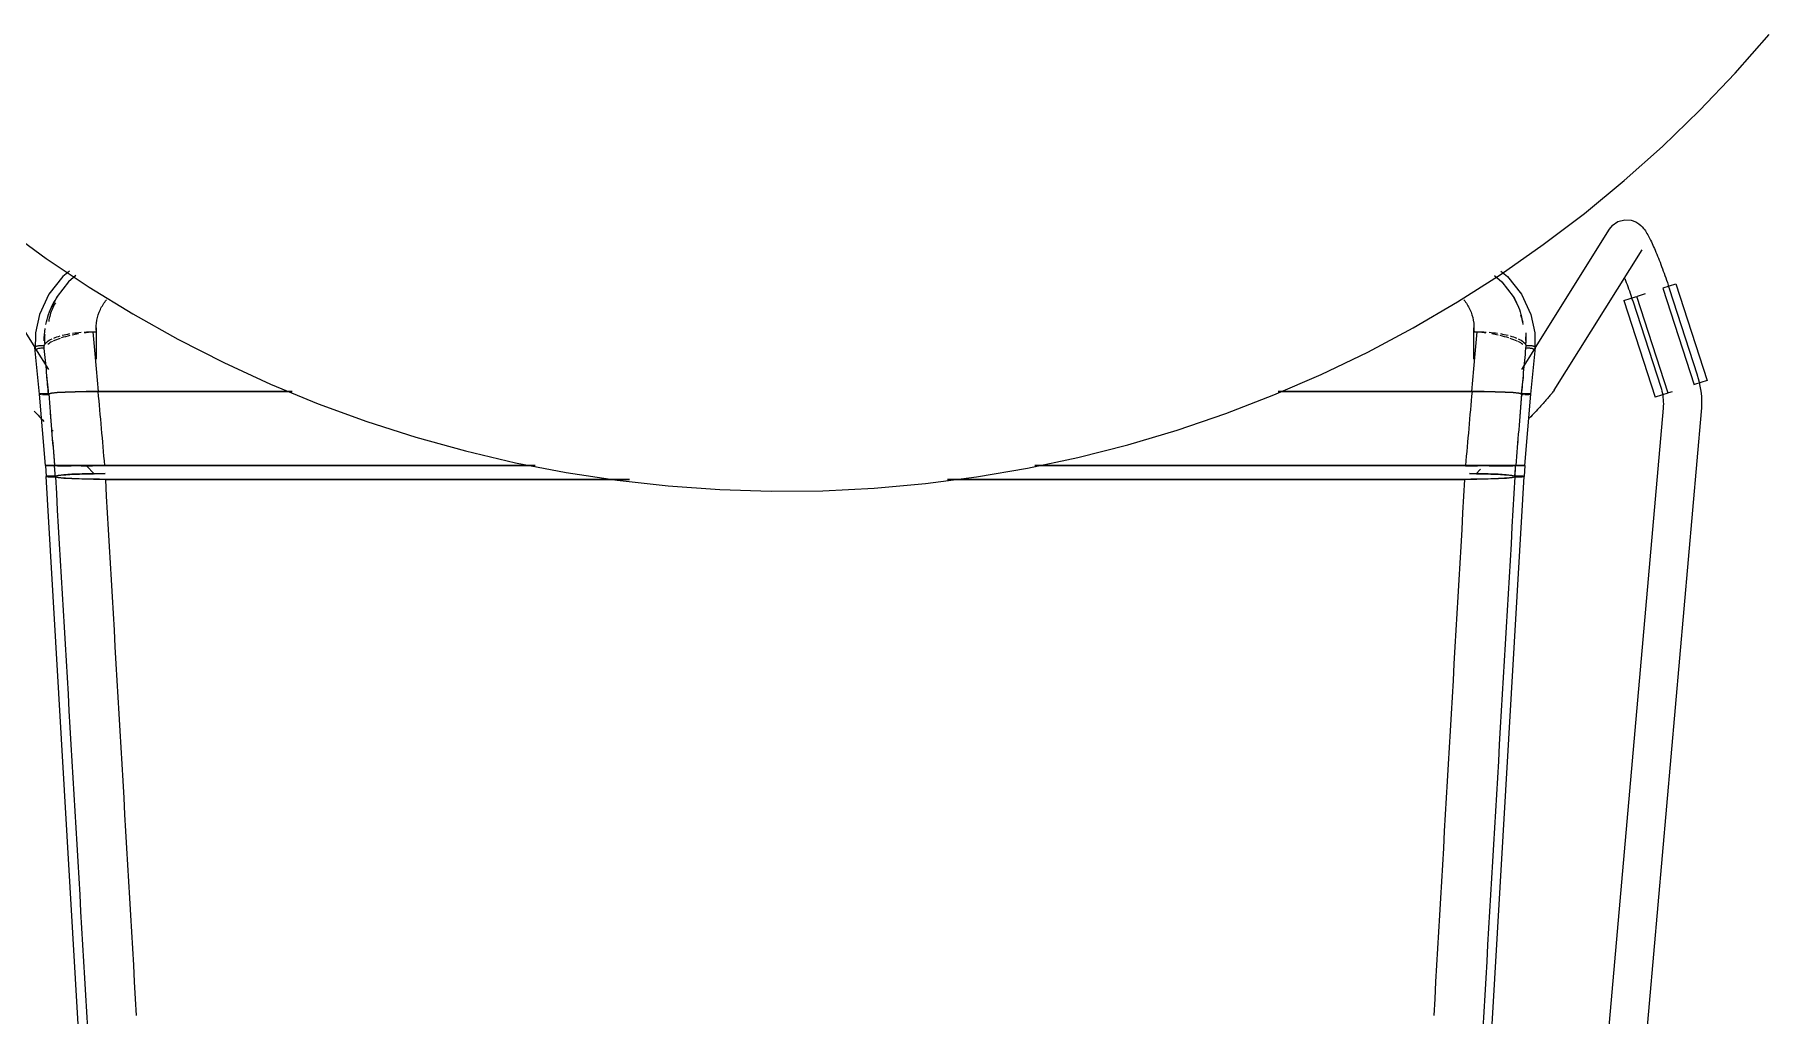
# Model space of a CAD drawing. Header units: millimetres. Extents: x 155927 to 326028, y -36033 to 97293.
# Drawn here: x 181258 to 181794, y 11742 to 12047 of the extents above; entities that cross this region are included whole.
import ezdxf

# ---------------------------------------------------------------- set-up
doc = ezdxf.new("R2010")
doc.units = ezdxf.units.MM
doc.header["$MEASUREMENT"] = 0
doc.layers.add('I-FURN', color=8, linetype='CONTINUOUS', lineweight=9)

msp = doc.modelspace()

# ---------------------------------------------------------------- linework, layer by layer
at = {"layer": 'I-FURN'}
for p, q in [((181786.24, 12034.97), (181796.81, 12046.98)), ((181775.2, 12023.39), (181786.24, 12034.97)), ((181763.7, 12012.26), (181775.2, 12023.39)), ((181751.77, 12001.61), (181763.7, 12012.26)), ((181739.42, 11991.43), (181751.77, 12001.61)), ((181726.68, 11981.76), (181739.42, 11991.43)), ((181748.07, 11987.65), (181749.8, 11988.88)), ((181749.8, 11988.88), (181752.03, 11989.46)), ((181752.03, 11989.46), (181754, 11989.29)), ((181754, 11989.29), (181755.38, 11988.77)), ((181755.38, 11988.77), (181756.29, 11988.2)), ((181258.42, 11949.76), (181235.39, 11986.53)), ((181248.95, 11986.92), (181261.87, 11977.48)), ((181747.17, 11986.53), (181724.14, 11949.76)), ((181748.07, 11987.65), (181747.17, 11986.53)), ((181756.29, 11988.2), (181756.92, 11987.68)), ((181756.92, 11987.68), (181757.39, 11987.22)), ((181757.39, 11987.22), (181757.76, 11986.79)), ((181757.76, 11986.79), (181758.07, 11986.39)), ((181758.07, 11986.39), (181758.35, 11986)), ((181758.35, 11986), (181758.6, 11985.61)), ((181758.6, 11985.61), (181758.84, 11985.22)), ((181758.84, 11985.22), (181759.08, 11984.82)), ((181759.08, 11984.82), (181759.31, 11984.41)), ((181759.31, 11984.41), (181759.54, 11983.98)), ((181759.54, 11983.98), (181759.77, 11983.54)), ((181759.77, 11983.54), (181760, 11983.09)), ((181713.56, 11972.6), (181726.68, 11981.76)), ((181730.04, 11936.57), (181757.34, 11980.16)), ((181760, 11983.09), (181760.23, 11982.61)), ((181760.23, 11982.61), (181760.46, 11982.12)), ((181760.46, 11982.12), (181760.7, 11981.61)), ((181760.7, 11981.61), (181760.93, 11981.08)), ((181760.93, 11981.08), (181761.17, 11980.54)), ((181761.17, 11980.54), (181761.42, 11979.98)), ((181761.42, 11979.98), (181761.66, 11979.4)), ((181761.66, 11979.4), (181761.91, 11978.8)), ((181761.91, 11978.8), (181762.16, 11978.19)), ((181762.16, 11978.19), (181762.41, 11977.57)), ((181261.87, 11977.48), (181275.16, 11968.57)), ((181269.07, 11973.5), (181267.01, 11971.86)), ((181700.08, 11963.98), (181713.56, 11972.6)), ((181713.49, 11973.5), (181715.55, 11971.86)), ((181762.41, 11977.57), (181762.66, 11976.93)), ((181762.66, 11976.93), (181762.91, 11976.27)), ((181762.91, 11976.27), (181763.17, 11975.61)), ((181763.17, 11975.61), (181763.42, 11974.93)), ((181763.42, 11974.93), (181763.68, 11974.24)), ((181763.68, 11974.24), (181763.93, 11973.54)), ((181763.93, 11973.54), (181764.19, 11972.84)), ((181764.19, 11972.84), (181764.44, 11972.12)), ((181267.01, 11971.86), (181262.68, 11966.33)), ((181268.75, 11970.19), (181265.25, 11965.62)), ((181271.09, 11972.15), (181268.75, 11970.19)), ((181275.16, 11968.57), (181288.79, 11960.2)), ((181711.47, 11972.15), (181713.81, 11970.19)), ((181713.81, 11970.19), (181717.31, 11965.62)), ((181715.55, 11971.86), (181719.88, 11966.33)), ((181751.98, 11971.27), (181752.21, 11970.65)), ((181752.21, 11970.65), (181752.45, 11970.01)), ((181752.45, 11970.01), (181752.68, 11969.37)), ((181752.68, 11969.37), (181752.92, 11968.71)), ((181752.92, 11968.71), (181753.15, 11968.04)), ((181753.15, 11968.04), (181753.39, 11967.37)), ((181753.39, 11967.37), (181753.62, 11966.69)), ((181763.81, 11968.26), (181773.5, 11938.25)), ((181763.93, 11968.29), (181765.9, 11968.93)), ((181764.44, 11972.12), (181764.69, 11971.4)), ((181764.69, 11971.4), (181764.94, 11970.67)), ((181764.94, 11970.67), (181765.19, 11969.94)), ((181765.19, 11969.94), (181765.44, 11969.2)), ((181765.44, 11969.2), (181765.68, 11968.46)), ((181765.68, 11968.46), (181765.83, 11968.01)), ((181774.54, 11941.19), (181765.83, 11968.01)), ((181765.9, 11968.93), (181767.86, 11969.56)), ((181767.86, 11969.56), (181777.54, 11939.55)), ((181262.68, 11966.33), (181259.77, 11960.01)), ((181265.25, 11965.62), (181263.34, 11961.93)), ((181686.27, 11955.9), (181700.08, 11963.98)), ((181717.31, 11965.62), (181719.22, 11961.93)), ((181719.88, 11966.33), (181722.79, 11960.01)), ((181751.7, 11964.35), (181753.65, 11964.98)), ((181751.7, 11964.35), (181761.39, 11934.34)), ((181753.62, 11966.69), (181753.85, 11966.01)), ((181753.65, 11964.98), (181755.62, 11965.61)), ((181753.85, 11966.01), (181754.08, 11965.32)), ((181754.08, 11965.32), (181754.31, 11964.63)), ((181754.31, 11964.63), (181754.42, 11964.3)), ((181754.42, 11964.3), (181763.13, 11937.49)), ((181765.43, 11935.64), (181755.74, 11965.65)), ((181758.32, 11966.48), (181755.84, 11965.68)), ((181259.77, 11960.01), (181258.56, 11954.37)), ((181288.79, 11960.2), (181302.75, 11952.37)), ((181722.79, 11960.01), (181724, 11954.37)), ((181258.56, 11954.37), (181258.47, 11948.91)), ((181276.42, 11954.69), (181277.47, 11954.69)), ((181277.41, 11955.93), (181277.41, 11946.18)), ((181302.75, 11952.37), (181317.01, 11945.12)), ((181672.15, 11948.39), (181686.27, 11955.9)), ((181705.09, 11954.69), (181706.14, 11954.69)), ((181705.15, 11946.18), (181705.15, 11955.93)), ((181724, 11954.37), (181724.09, 11948.91)), ((181259.77, 11935.31), (181258.35, 11949.8)), ((181262.69, 11942.95), (181258.65, 11949.39)), ((181657.74, 11941.44), (181672.15, 11948.39)), ((181723.91, 11949.39), (181719.87, 11942.95)), ((181722.79, 11935.31), (181724.21, 11949.8)), ((181317.01, 11945.12), (181331.54, 11938.44)), ((181643.06, 11935.07), (181657.74, 11941.44)), ((181774.56, 11941.15), (181774.54, 11941.19)), ((181774.89, 11940.05), (181774.56, 11941.15)), ((181259.84, 11935.33), (181259.77, 11935.31)), ((181259.77, 11935.31), (181259.84, 11935.28)), ((181259.78, 11935.31), (181259.84, 11935.33)), ((181261.6, 11913.11), (181259.78, 11935.31)), ((181259.84, 11935.28), (181259.78, 11935.31)), ((181260.03, 11935.36), (181259.84, 11935.33)), ((181259.84, 11935.28), (181260.02, 11935.26)), ((181260.03, 11935.26), (181259.84, 11935.28)), ((181260.02, 11935.26), (181260.32, 11935.24)), ((181260.33, 11935.38), (181260.03, 11935.36)), ((181260.03, 11935.36), (181260.33, 11935.38)), ((181260.32, 11935.24), (181260.03, 11935.26)), ((181260.71, 11935.4), (181260.33, 11935.38)), ((181260.33, 11935.38), (181260.71, 11935.4)), ((181260.7, 11935.22), (181261.15, 11935.21)), ((181261.15, 11935.21), (181260.7, 11935.22)), ((181261.16, 11935.41), (181260.71, 11935.4)), ((181260.71, 11935.4), (181261.17, 11935.41)), ((181261.15, 11935.21), (181261.64, 11935.2)), ((181261.64, 11935.2), (181261.15, 11935.21)), ((181261.65, 11935.41), (181261.16, 11935.41)), ((181261.17, 11935.41), (181261.66, 11935.41)), ((181261.64, 11935.2), (181262.14, 11935.21)), ((181262.14, 11935.21), (181261.64, 11935.2)), ((181262.15, 11935.41), (181261.65, 11935.41)), ((181261.66, 11935.41), (181262.16, 11935.41)), ((181262.14, 11935.21), (181262.61, 11935.21)), ((181262.61, 11935.21), (181262.14, 11935.21)), ((181262.62, 11935.4), (181262.15, 11935.41)), ((181262.16, 11935.41), (181262.63, 11935.4)), ((181263.51, 11935.59), (181262.62, 11935.4)), ((181262.63, 11935.4), (181263.51, 11935.59)), ((181263.51, 11935.59), (181265.23, 11935.77)), ((181265.25, 11935.77), (181263.51, 11935.59)), ((181265.25, 11935.77), (181267.69, 11935.92)), ((181267.73, 11935.92), (181265.25, 11935.77)), ((181267.72, 11935.92), (181270.76, 11936.04)), ((181270.83, 11936.04), (181267.73, 11935.92)), ((181270.82, 11936.04), (181274.27, 11936.11)), ((181274.26, 11936.11), (181270.83, 11936.04)), ((181278.12, 11936.14), (181274.36, 11936.11)), ((181274.36, 11936.11), (181278, 11936.14)), ((181338.24, 11936.14), (181278.12, 11936.14)), ((181278.12, 11936.14), (181338.24, 11936.14)), ((181331.54, 11938.44), (181346.34, 11932.34)), ((181628.14, 11929.3), (181643.06, 11935.07)), ((181704.44, 11936.14), (181644.32, 11936.14)), ((181644.32, 11936.14), (181704.44, 11936.14)), ((181708.2, 11936.11), (181704.44, 11936.14)), ((181704.56, 11936.14), (181708.2, 11936.11)), ((181708.29, 11936.11), (181711.74, 11936.04)), ((181711.73, 11936.04), (181708.3, 11936.11)), ((181714.83, 11935.92), (181711.73, 11936.04)), ((181711.8, 11936.04), (181714.84, 11935.92)), ((181717.31, 11935.77), (181714.83, 11935.92)), ((181714.87, 11935.92), (181717.31, 11935.77)), ((181719.05, 11935.59), (181717.31, 11935.77)), ((181717.33, 11935.77), (181719.05, 11935.59)), ((181719.05, 11935.59), (181719.93, 11935.4)), ((181719.94, 11935.4), (181719.05, 11935.59)), ((181719.93, 11935.4), (181720.4, 11935.41)), ((181720.41, 11935.41), (181719.94, 11935.4)), ((181719.95, 11935.21), (181720.42, 11935.21)), ((181720.42, 11935.21), (181719.95, 11935.21)), ((181720.4, 11935.41), (181720.9, 11935.41)), ((181720.91, 11935.41), (181720.41, 11935.41)), ((181720.9, 11935.41), (181721.39, 11935.41)), ((181721.4, 11935.41), (181720.91, 11935.41)), ((181720.92, 11935.2), (181721.41, 11935.21)), ((181721.41, 11935.21), (181720.92, 11935.2)), ((181720.96, 11913.11), (181722.78, 11935.31)), ((181721.39, 11935.41), (181721.85, 11935.4)), ((181721.85, 11935.4), (181721.4, 11935.41)), ((181721.41, 11935.21), (181721.86, 11935.22)), ((181721.86, 11935.22), (181721.41, 11935.21)), ((181722.23, 11935.38), (181721.85, 11935.4)), ((181721.85, 11935.4), (181722.23, 11935.38)), ((181721.86, 11935.22), (181722.24, 11935.24)), ((181722.24, 11935.24), (181721.86, 11935.22)), ((181722.53, 11935.36), (181722.23, 11935.38)), ((181722.23, 11935.38), (181722.53, 11935.36)), ((181722.24, 11935.24), (181722.54, 11935.26)), ((181722.53, 11935.26), (181722.24, 11935.24)), ((181722.72, 11935.33), (181722.53, 11935.36)), ((181722.72, 11935.28), (181722.53, 11935.26)), ((181722.54, 11935.26), (181722.72, 11935.28)), ((181722.72, 11935.33), (181722.78, 11935.31)), ((181722.79, 11935.31), (181722.72, 11935.33)), ((181722.72, 11935.28), (181722.79, 11935.31)), ((181722.78, 11935.31), (181722.72, 11935.28)), ((181728.92, 11935.09), (181728.72, 11934.85)), ((181729.11, 11935.32), (181728.92, 11935.09)), ((181729.29, 11935.54), (181729.11, 11935.32)), ((181729.47, 11935.76), (181729.29, 11935.54)), ((181729.64, 11935.99), (181729.47, 11935.76)), ((181729.82, 11936.25), (181729.64, 11935.99)), ((181730.04, 11936.57), (181729.82, 11936.25)), ((181763.13, 11937.49), (181763.32, 11936.85)), ((181763.32, 11936.85), (181763.49, 11936.21)), ((181765.31, 11935.61), (181763.34, 11934.97)), ((181763.49, 11936.21), (181763.63, 11935.56)), ((181763.63, 11935.56), (181763.74, 11934.91)), ((181766.69, 11936.05), (181765.53, 11935.68)), ((181775.59, 11938.92), (181773.62, 11938.29)), ((181775.17, 11938.95), (181774.89, 11940.05)), ((181775.41, 11937.83), (181775.17, 11938.95)), ((181775.61, 11936.7), (181775.41, 11937.83)), ((181777.54, 11939.55), (181775.59, 11938.92)), ((181775.76, 11935.57), (181775.61, 11936.7)), ((181775.87, 11934.43), (181775.76, 11935.57)), ((181258.13, 11930.06), (181258.53, 11929.63)), ((181346.34, 11932.34), (181361.36, 11926.84)), ((181724.43, 11930.06), (181724.03, 11929.63)), ((181724.82, 11930.49), (181724.43, 11930.06)), ((181725.2, 11930.9), (181724.82, 11930.49)), ((181725.57, 11931.3), (181725.2, 11930.9)), ((181725.93, 11931.69), (181725.57, 11931.3)), ((181726.27, 11932.07), (181725.93, 11931.69)), ((181726.6, 11932.44), (181726.27, 11932.07)), ((181763.88, 11930.92), (181726.58, 11506.42)), ((181726.91, 11932.79), (181726.6, 11932.44)), ((181727.22, 11933.12), (181726.91, 11932.79)), ((181727.5, 11933.45), (181727.22, 11933.12)), ((181727.78, 11933.75), (181727.5, 11933.45)), ((181728.03, 11934.05), (181727.78, 11933.75)), ((181728.28, 11934.33), (181728.03, 11934.05)), ((181728.51, 11934.6), (181728.28, 11934.33)), ((181728.72, 11934.85), (181728.51, 11934.6)), ((181736.88, 11486.55), (181775.83, 11929.87)), ((181763.34, 11934.97), (181761.39, 11934.34)), ((181763.74, 11934.91), (181763.83, 11934.26)), ((181763.83, 11934.26), (181763.9, 11933.6)), ((181763.92, 11931.61), (181763.88, 11930.95)), ((181763.88, 11930.95), (181763.88, 11930.92)), ((181763.9, 11933.6), (181763.93, 11932.94)), ((181763.94, 11932.27), (181763.92, 11931.61)), ((181763.93, 11932.94), (181763.94, 11932.27)), ((181775.83, 11929.87), (181775.91, 11931.01)), ((181775.93, 11933.29), (181775.87, 11934.43)), ((181775.91, 11931.01), (181775.94, 11932.15)), ((181775.94, 11932.15), (181775.93, 11933.29)), ((181258.53, 11929.63), (181258.95, 11929.18)), ((181258.95, 11929.18), (181259.37, 11928.73)), ((181259.37, 11928.73), (181259.8, 11928.27)), ((181259.8, 11928.27), (181260.24, 11927.8)), ((181260.24, 11927.8), (181260.69, 11927.32)), ((181260.69, 11927.32), (181261.15, 11926.84)), ((181263.5, 11924.35), (181263.99, 11923.84)), ((181361.36, 11926.84), (181376.59, 11921.95)), ((181613, 11924.13), (181628.14, 11929.3)), ((181722.76, 11928.27), (181722.32, 11927.8)), ((181723.19, 11928.73), (181722.76, 11928.27)), ((181723.61, 11929.18), (181723.19, 11928.73)), ((181724.03, 11929.63), (181723.61, 11929.18)), ((181376.59, 11921.95), (181392.01, 11917.67)), ((181582.16, 11915.62), (181597.67, 11919.56)), ((181597.67, 11919.56), (181613, 11924.13)), ((181392.01, 11917.67), (181407.58, 11914.01)), ((181407.58, 11914.01), (181423.29, 11910.98)), ((181566.51, 11912.3), (181582.16, 11915.62)), ((181261.6, 11913.11), (181261.87, 11909.75)), ((181261.67, 11913.1), (181261.6, 11913.11)), ((181261.6, 11913.11), (181261.67, 11913.11)), ((181261.67, 11913.11), (181261.6, 11913.11)), ((181261.6, 11913.11), (181261.67, 11913.1)), ((181261.67, 11913.11), (181261.86, 11913.11)), ((181261.85, 11913.11), (181261.67, 11913.11)), ((181261.86, 11913.1), (181261.67, 11913.1)), ((181261.67, 11913.1), (181261.86, 11913.1)), ((181262.15, 11913.11), (181261.85, 11913.11)), ((181261.86, 11913.11), (181262.15, 11913.11)), ((181262.15, 11913.1), (181261.86, 11913.1)), ((181261.86, 11913.1), (181262.15, 11913.1)), ((181261.94, 11909.78), (181261.88, 11909.75)), ((181281.16, 11577.84), (181261.88, 11909.75)), ((181261.88, 11909.75), (181261.94, 11909.72)), ((181262.13, 11909.8), (181261.94, 11909.78)), ((181261.94, 11909.72), (181262.13, 11909.69)), ((181262.43, 11909.82), (181262.13, 11909.8)), ((181262.13, 11909.69), (181262.42, 11909.67)), ((181262.15, 11913.11), (181262.53, 11913.11)), ((181262.53, 11913.11), (181262.15, 11913.11)), ((181262.54, 11913.1), (181262.15, 11913.1)), ((181262.15, 11913.1), (181262.53, 11913.1)), ((181262.42, 11909.67), (181262.8, 11909.65)), ((181262.81, 11909.84), (181262.43, 11909.82)), ((181262.53, 11913.11), (181262.98, 11913.11)), ((181262.98, 11913.11), (181262.53, 11913.11)), ((181262.53, 11913.1), (181262.99, 11913.1)), ((181262.99, 11913.1), (181262.54, 11913.1)), ((181262.8, 11909.65), (181263.25, 11909.64)), ((181263.26, 11909.85), (181262.81, 11909.84)), ((181262.98, 11913.11), (181263.47, 11913.11)), ((181263.47, 11913.11), (181262.98, 11913.11)), ((181263.48, 11913.1), (181262.99, 11913.1)), ((181262.99, 11913.1), (181263.48, 11913.1)), ((181263.25, 11909.64), (181263.74, 11909.64)), ((181263.75, 11909.86), (181263.26, 11909.85)), ((181263.47, 11913.11), (181263.97, 11913.11)), ((181263.97, 11913.11), (181263.47, 11913.11)), ((181263.98, 11913.1), (181263.48, 11913.1)), ((181263.48, 11913.1), (181263.97, 11913.1)), ((181263.74, 11909.64), (181264.24, 11909.64)), ((181264.25, 11909.86), (181263.75, 11909.86)), ((181263.97, 11913.11), (181264.44, 11913.11)), ((181264.44, 11913.11), (181263.97, 11913.11)), ((181263.97, 11913.1), (181264.44, 11913.1)), ((181264.45, 11913.1), (181263.98, 11913.1)), ((181264.24, 11909.64), (181264.71, 11909.65)), ((181264.72, 11909.85), (181264.25, 11909.86)), ((181264.44, 11913.11), (181265.33, 11913.13)), ((181265.32, 11913.13), (181264.44, 11913.11)), ((181264.71, 11909.65), (181265.6, 11909.44)), ((181265.62, 11910.06), (181264.72, 11909.85)), ((181267.07, 11913.14), (181265.32, 11913.13)), ((181265.33, 11913.13), (181267.07, 11913.14)), ((181267.1, 11913.07), (181265.34, 11913.08)), ((181265.34, 11913.08), (181267.09, 11913.07)), ((181265.6, 11909.44), (181267.35, 11909.24)), ((181267.37, 11910.25), (181265.62, 11910.06)), ((181269.58, 11913.15), (181267.07, 11913.14)), ((181267.08, 11913.14), (181269.57, 11913.15)), ((181267.09, 11913.07), (181269.59, 11913.06)), ((181269.59, 11913.06), (181267.1, 11913.07)), ((181267.35, 11909.24), (181269.85, 11909.08)), ((181269.87, 11910.41), (181267.37, 11910.25)), ((181269.58, 11913.15), (181272.71, 11913.16)), ((181272.71, 11913.16), (181269.58, 11913.15)), ((181269.85, 11909.08), (181272.98, 11908.96)), ((181272.99, 11910.54), (181269.87, 11910.41)), ((181272.71, 11913.16), (181276.28, 11913.17)), ((181276.28, 11913.17), (181272.71, 11913.16)), ((181272.71, 11913.05), (181276.27, 11913.04)), ((181276.27, 11913.04), (181272.72, 11913.05)), ((181272.98, 11908.96), (181276.54, 11908.88)), ((181276.54, 11910.61), (181272.99, 11910.54)), ((181274.27, 11913.17), (181276.84, 11910.49)), ((181276.28, 11913.17), (181280.06, 11913.17)), ((181280.06, 11913.17), (181276.28, 11913.17)), ((181280.22, 11910.64), (181276.54, 11910.61)), ((181276.54, 11908.88), (181280.33, 11908.85)), ((181280.06, 11913.17), (181413.7, 11913.17)), ((181413.7, 11913.17), (181280.06, 11913.17)), ((181280.33, 11908.85), (181442.93, 11908.85)), ((181442.93, 11908.85), (181280.33, 11908.85)), ((181423.29, 11910.98), (181439.11, 11908.57)), ((181439.11, 11908.57), (181455.01, 11906.81)), ((181534.87, 11907.54), (181550.74, 11909.6)), ((181541.66, 11908.85), (181702.23, 11908.85)), ((181702.23, 11908.85), (181541.66, 11908.85)), ((181550.74, 11909.6), (181566.51, 11912.3)), ((181568.76, 11913.17), (181702.5, 11913.17)), ((181702.5, 11913.17), (181568.76, 11913.17)), ((181701.4, 11577.84), (181720.68, 11909.75)), ((181702.23, 11908.85), (181706.02, 11908.88)), ((181702.5, 11913.17), (181706.28, 11913.17)), ((181706.28, 11913.17), (181702.5, 11913.17)), ((181706.29, 11913.04), (181702.51, 11913.04)), ((181702.51, 11913.04), (181706.29, 11913.04)), ((181706.02, 11910.61), (181703.77, 11910.64)), ((181705.72, 11910.49), (181707.19, 11912.02)), ((181709.57, 11910.54), (181706.02, 11910.61)), ((181706.02, 11908.88), (181709.58, 11908.96)), ((181706.28, 11913.17), (181709.85, 11913.16)), ((181709.85, 11913.16), (181706.28, 11913.17)), ((181712.69, 11910.41), (181709.57, 11910.54)), ((181709.58, 11908.96), (181712.71, 11909.08)), ((181712.97, 11913.06), (181709.84, 11913.05)), ((181709.85, 11913.16), (181712.98, 11913.15)), ((181712.98, 11913.15), (181709.85, 11913.16)), ((181709.85, 11913.05), (181712.97, 11913.06)), ((181715.19, 11910.25), (181712.69, 11910.41)), ((181712.71, 11909.08), (181715.21, 11909.24)), ((181715.46, 11913.07), (181712.97, 11913.06)), ((181712.97, 11913.06), (181715.47, 11913.07)), ((181715.49, 11913.14), (181712.98, 11913.15)), ((181712.99, 11913.15), (181715.48, 11913.14)), ((181716.94, 11910.06), (181715.19, 11910.25)), ((181715.21, 11909.24), (181716.96, 11909.44)), ((181717.22, 11913.08), (181715.46, 11913.07)), ((181715.47, 11913.07), (181717.22, 11913.08)), ((181715.49, 11913.14), (181717.23, 11913.13)), ((181717.24, 11913.13), (181715.49, 11913.14)), ((181717.84, 11909.85), (181716.94, 11910.06)), ((181716.96, 11909.44), (181717.85, 11909.65)), ((181717.23, 11913.13), (181718.12, 11913.11)), ((181718.12, 11913.11), (181717.24, 11913.13)), ((181718.31, 11909.86), (181717.84, 11909.85)), ((181717.85, 11909.65), (181718.32, 11909.64)), ((181718.58, 11913.1), (181718.11, 11913.1)), ((181718.12, 11913.11), (181718.59, 11913.11)), ((181718.59, 11913.11), (181718.12, 11913.11)), ((181718.12, 11913.1), (181718.59, 11913.1)), ((181718.81, 11909.86), (181718.31, 11909.86)), ((181718.32, 11909.64), (181718.82, 11909.64)), ((181719.08, 11913.1), (181718.58, 11913.1)), ((181718.59, 11913.11), (181719.09, 11913.11)), ((181719.09, 11913.11), (181718.59, 11913.11)), ((181718.59, 11913.1), (181719.08, 11913.1)), ((181719.3, 11909.85), (181718.81, 11909.86)), ((181718.82, 11909.64), (181719.31, 11909.64)), ((181719.57, 11913.1), (181719.08, 11913.1)), ((181719.08, 11913.1), (181719.57, 11913.1)), ((181719.09, 11913.11), (181719.58, 11913.11)), ((181719.58, 11913.11), (181719.09, 11913.11)), ((181719.75, 11909.84), (181719.3, 11909.85)), ((181719.31, 11909.64), (181719.76, 11909.65)), ((181720.02, 11913.1), (181719.57, 11913.1)), ((181719.57, 11913.1), (181720.03, 11913.1)), ((181719.58, 11913.11), (181720.03, 11913.11)), ((181720.03, 11913.11), (181719.58, 11913.11)), ((181720.13, 11909.82), (181719.75, 11909.84)), ((181719.76, 11909.65), (181720.14, 11909.67)), ((181720.41, 11913.1), (181720.02, 11913.1)), ((181720.03, 11913.11), (181720.41, 11913.11)), ((181720.41, 11913.11), (181720.03, 11913.11)), ((181720.03, 11913.1), (181720.41, 11913.1)), ((181720.43, 11909.8), (181720.13, 11909.82)), ((181720.14, 11909.67), (181720.43, 11909.69)), ((181720.41, 11913.11), (181720.7, 11913.11)), ((181720.71, 11913.11), (181720.41, 11913.11)), ((181720.62, 11909.78), (181720.43, 11909.8)), ((181720.43, 11909.69), (181720.62, 11909.72)), ((181720.68, 11909.75), (181720.62, 11909.78)), ((181720.62, 11909.72), (181720.68, 11909.75)), ((181720.96, 11913.11), (181720.69, 11909.75)), ((181720.89, 11913.11), (181720.96, 11913.11)), ((181720.96, 11913.11), (181720.89, 11913.1)), ((181720.89, 11913.1), (181720.96, 11913.11)), ((181720.96, 11913.11), (181720.89, 11913.11)), ((181455.01, 11906.81), (181470.97, 11905.67)), ((181470.97, 11905.67), (181486.96, 11905.18)), ((181486.96, 11905.18), (181502.96, 11905.33)), ((181502.96, 11905.33), (181518.94, 11906.11)), ((181518.94, 11906.11), (181534.87, 11907.54))]:
    msp.add_line(p, q, dxfattribs=at)
for points in [[(181269.68, 11971.02), (181270.12, 11971.43), (181270.57, 11971.82), (181271.03, 11972.2)], [(181720.4, 11957.6), (181720.2, 11958.33), (181719.97, 11959.04), (181719.7, 11959.75)], [(181261.19, 11950.36), (181261.33, 11950.75), (181261.9, 11951.5), (181263.04, 11952.2), (181263.74, 11952.52)], [(181261.22, 11951.89), (181261.23, 11953.15), (181261.33, 11954.41), (181261.51, 11955.65)], [(181261.42, 11953.87), (181261.31, 11952.98), (181261.29, 11952.08), (181261.29, 11951.18)], [(181263.77, 11951.67), (181263.13, 11951.35), (181262.74, 11951.04), (181262.41, 11950.71)], [(181266.2, 11952.63), (181265.38, 11952.36), (181264.57, 11952.08), (181264.02, 11951.78)], [(181264.19, 11952.72), (181264.78, 11952.97), (181265.44, 11953.2), (181266.17, 11953.41)], [(181269.24, 11953.48), (181268.31, 11953.26), (181267.37, 11953.03), (181266.52, 11952.78)], [(181266.84, 11953.59), (181267.58, 11953.78), (181268.39, 11953.94), (181269.22, 11954.09)], [(181271.9, 11954.01), (181271.21, 11953.89), (181270.56, 11953.76), (181269.9, 11953.62)], [(181270.07, 11954.22), (181270.92, 11954.35), (181271.79, 11954.46), (181272.71, 11954.52)], [(181275.01, 11954.45), (181274.53, 11954.4), (181274.06, 11954.34), (181273.6, 11954.27)], [(181273.64, 11954.59), (181274.55, 11954.65), (181275.47, 11954.68), (181276.42, 11954.69)], [(181278.12, 11936.14), (181277.81, 11939.27), (181277.22, 11945.52), (181276.68, 11951.66), (181276.42, 11954.69)], [(181277.47, 11954.69), (181277.42, 11955.2), (181277.4, 11955.7), (181277.41, 11956.21)], [(181704.44, 11936.14), (181704.75, 11939.27), (181705.34, 11945.52), (181705.88, 11951.66), (181706.14, 11954.69)], [(181705.14, 11956.21), (181705.15, 11955.7), (181705.14, 11955.2), (181705.09, 11954.69)], [(181705.46, 11954.66), (181705.33, 11954.67), (181705.21, 11954.68), (181705.09, 11954.69)], [(181706.14, 11954.69), (181707.09, 11954.68), (181708.02, 11954.65), (181708.93, 11954.59)], [(181708.98, 11954.27), (181708.5, 11954.34), (181708.03, 11954.39), (181707.55, 11954.44)], [(181709.86, 11954.52), (181710.76, 11954.45), (181711.64, 11954.35), (181712.49, 11954.22)], [(181712.66, 11953.62), (181712.02, 11953.76), (181711.36, 11953.9), (181710.68, 11954.02)], [(181715.92, 11952.77), (181715.12, 11953.02), (181714.24, 11953.25), (181713.32, 11953.47)], [(181713.34, 11954.09), (181714.18, 11953.94), (181714.99, 11953.78), (181715.73, 11953.59)], [(181718.54, 11951.78), (181717.91, 11952.08), (181717.17, 11952.35), (181716.35, 11952.62)], [(181716.39, 11953.41), (181717.12, 11953.2), (181717.76, 11952.97), (181718.36, 11952.72)], [(181720.36, 11950.71), (181719.95, 11951.03), (181719.43, 11951.36), (181718.79, 11951.67)], [(181718.83, 11952.52), (181719.52, 11952.2), (181720.66, 11951.5), (181721.23, 11950.75), (181721.37, 11950.36)], [(181721.2, 11954.35), (181721.28, 11953.54), (181721.29, 11952.71), (181721.29, 11951.88)], [(181721.33, 11951.18), (181721.32, 11951.84), (181721.29, 11952.49), (181721.22, 11953.13)], [(181262.62, 11935.4), (181262.38, 11937.93), (181261.9, 11942.96), (181261.43, 11947.91), (181261.19, 11950.36)], [(181719.94, 11935.4), (181720.18, 11937.93), (181720.66, 11942.96), (181721.13, 11947.91), (181721.37, 11950.36)], [(181724.03, 11949.05), (181723.99, 11949.1), (181723.86, 11949.19), (181723.57, 11949.32), (181723.18, 11949.44), (181722.72, 11949.53), (181722.23, 11949.6), (181721.73, 11949.63), (181721.42, 11949.63), (181721.27, 11949.62)], [(181262.59, 11935.4), (181262.4, 11937.36), (181262.2, 11939.32), (181262.01, 11941.26)], [(181719.95, 11935.21), (181720.15, 11937.23), (181720.35, 11939.25), (181720.55, 11941.25)], [(181262.63, 11935.4), (181262.93, 11931.69), (181263.53, 11924.27), (181264.14, 11916.83), (181264.44, 11913.11)], [(181279.03, 11924.66), (181278.69, 11928.49), (181278.35, 11932.32), (181278, 11936.14)], [(181704.56, 11936.14), (181704.21, 11932.32), (181703.87, 11928.49), (181703.53, 11924.66)], [(181719.93, 11935.4), (181719.63, 11931.69), (181719.03, 11924.27), (181718.42, 11916.83), (181718.12, 11913.11)], [(181719.95, 11935.21), (181719.65, 11931.57), (181719.34, 11927.92), (181719.04, 11924.26)], [(181280.06, 11913.17), (181279.72, 11917), (181279.38, 11920.83), (181279.03, 11924.66)], [(181703.53, 11924.66), (181703.18, 11920.83), (181702.84, 11917), (181702.5, 11913.17)], [(181718.74, 11920.65), (181718.71, 11920.24), (181718.67, 11919.83), (181718.64, 11919.42)], [(181264.71, 11909.65), (181264.66, 11910.23), (181264.57, 11911.38), (181264.48, 11912.54), (181264.44, 11913.11)], [(181264.72, 11909.85), (181264.67, 11910.39), (181264.58, 11911.47), (181264.49, 11912.56), (181264.45, 11913.1)], [(181264.71, 11909.65), (181267.93, 11854.24), (181274.37, 11743.48), (181280.81, 11632.89), (181284.03, 11577.65)], [(181289.92, 11742.36), (181286.72, 11797.82), (181283.52, 11853.33), (181280.33, 11908.85)], [(181702.23, 11908.85), (181699.04, 11853.33), (181695.84, 11797.8), (181692.65, 11742.36)], [(181717.85, 11909.65), (181714.63, 11854.24), (181708.19, 11743.48), (181701.75, 11632.89), (181698.53, 11577.65)], [(181717.84, 11909.85), (181717.89, 11910.39), (181717.98, 11911.47), (181718.07, 11912.56), (181718.11, 11913.1)], [(181717.84, 11909.85), (181718.44, 11909.86), (181719.95, 11909.86), (181720.69, 11909.79), (181720.69, 11909.75)], [(181717.85, 11909.65), (181717.9, 11910.23), (181717.99, 11911.38), (181718.08, 11912.54), (181718.12, 11913.11)]]:
    msp.add_open_spline(points, degree=3, dxfattribs=at)
for points, knots in [([(181261.77, 11956.93), (181262.21, 11959.05), (181263.22, 11962.13), (181264.85, 11964.89), (181265.44, 11965.76)], [0.1763318, 0.1763318, 0.1763318, 0.1763318, 0.3333333, 0.408557, 0.408557, 0.408557, 0.408557]), ([(181264.72, 11963.7), (181264.38, 11963.11), (181263.35, 11961.26), (181262.86, 11959.28), (181262.63, 11957.9)], [0.6175454, 0.6175454, 0.6175454, 0.6175454, 0.6666667, 0.7702374, 0.7702374, 0.7702374, 0.7702374]), ([(181277.47, 11954.69), (181277.25, 11957.08), (181277.88, 11960.68), (181279.81, 11963.68), (181280.58, 11964.58)], [0, 0, 0, 0, 0.3333333, 0.5, 0.5, 0.5, 0.5]), ([(181701.98, 11964.58), (181702.75, 11963.68), (181704.68, 11960.68), (181705.31, 11957.08), (181705.09, 11954.69)], [0.5, 0.5, 0.5, 0.5, 0.6666667, 1, 1, 1, 1]), ([(181717.31, 11965.6), (181717.82, 11964.78), (181719.4, 11962.05), (181720, 11959.07), (181720.28, 11956.97)], [-0.4024189, -0.4024189, -0.4024189, -0.4024189, -0.3333333, -0.1789981, -0.1789981, -0.1789981, -0.1789981]), ([(181258.4, 11949.95), (181258.42, 11949.97), (181258.46, 11950.02), (181258.57, 11950.09), (181258.76, 11950.19), (181259.08, 11950.3), (181259.48, 11950.37), (181259.83, 11950.4), (181260.21, 11950.42), (181260.65, 11950.42), (181261.01, 11950.38), (181261.19, 11950.36)], [0.5555556, 0.5555556, 0.5555556, 0.5555556, 0.5833333, 0.6180556, 0.6527778, 0.7222222, 0.7916667, 0.8263889, 0.8611111, 0.9305556, 1, 1, 1, 1]), ([(181261.29, 11949.62), (181261.07, 11949.63), (181260.58, 11949.63), (181259.83, 11949.54), (181259.16, 11949.39), (181258.73, 11949.21), (181258.57, 11949.1), (181258.53, 11949.05)], [-1, -1, -1, -1, -0.90625, -0.8125, -0.71875, -0.625, -0.5625, -0.5625, -0.5625, -0.5625]), ([(181721.37, 11950.36), (181721.52, 11950.38), (181721.8, 11950.41), (181722.23, 11950.42), (181722.6, 11950.41), (181722.89, 11950.39), (181723.16, 11950.36), (181723.41, 11950.31), (181723.64, 11950.24), (181723.83, 11950.18), (181724.03, 11950.08), (181724.13, 11949.99), (181724.16, 11949.95)], [0, 0, 0, 0, 0.0555556, 0.1111111, 0.1666667, 0.1944444, 0.2222222, 0.2777778, 0.3055556, 0.3333333, 0.3888889, 0.4444444, 0.4444444, 0.4444444, 0.4444444]), ([(181263.12, 11929.1), (181263.25, 11927.46), (181263.69, 11922.21), (181264.13, 11916.96), (181264.42, 11913.35)], [0.2766114, 0.2766114, 0.2766114, 0.2766114, 0.5, 0.9886614, 0.9886614, 0.9886614, 0.9886614]), ([(181261.87, 11909.75), (181261.87, 11909.77), (181262.01, 11909.79), (181262.41, 11909.83), (181262.79, 11909.84), (181263.25, 11909.85), (181263.75, 11909.86), (181264.25, 11909.86), (181264.57, 11909.85), (181264.72, 11909.85)], [-0.5, -0.5, -0.5, -0.5, -0.375, -0.3125, -0.25, -0.1875, -0.125, -0.0625, 0, 0, 0, 0]), ([(181264.71, 11909.65), (181264.49, 11909.64), (181263.99, 11909.63), (181263.36, 11909.64), (181262.9, 11909.65), (181262.49, 11909.66), (181262.03, 11909.7), (181261.87, 11909.73), (181261.87, 11909.75)], [-1, -1, -1, -1, -0.90625, -0.8125, -0.765625, -0.71875, -0.625, -0.501507, -0.501507, -0.501507, -0.501507]), ([(181280.33, 11908.85), (181279.05, 11908.85), (181276.5, 11908.87), (181272.9, 11908.95), (181269.73, 11909.07), (181266.37, 11909.29), (181264.99, 11909.5), (181264.71, 11909.65)], [-1, -1, -1, -1, -0.833333, -0.666667, -0.5, -0.333333, 0, 0, 0, 0]), ([(181264.72, 11909.85), (181265.01, 11909.99), (181266.4, 11910.2), (181269.75, 11910.42), (181272.91, 11910.54), (181276.47, 11910.62), (181278.98, 11910.64), (181280.22, 11910.64)], [-1, -1, -1, -1, -0.6666667, -0.5, -0.3333333, -0.1666667, -0.003964, -0.003964, -0.003964, -0.003964]), ([(181717.85, 11909.65), (181717.57, 11909.5), (181716.19, 11909.29), (181712.83, 11909.07), (181709.66, 11908.95), (181706.06, 11908.87), (181703.51, 11908.85), (181702.23, 11908.85)], [-1, -1, -1, -1, -0.666667, -0.5, -0.333333, -0.166667, 0, 0, 0, 0]), ([(181703.77, 11910.64), (181705.8, 11910.62), (181709.02, 11910.57), (181712.81, 11910.42), (181716.16, 11910.2), (181717.55, 11909.99), (181717.84, 11909.85)], [-0.9335619, -0.9335619, -0.9335619, -0.9335619, -0.6666667, -0.5, -0.3333333, 0, 0, 0, 0]), ([(181720.69, 11909.75), (181720.69, 11909.73), (181720.55, 11909.7), (181720.16, 11909.67), (181719.77, 11909.65), (181719.32, 11909.64), (181718.82, 11909.64), (181718.32, 11909.64), (181718, 11909.64), (181717.85, 11909.65)], [-0.498493, -0.498493, -0.498493, -0.498493, -0.375, -0.3125, -0.25, -0.1875, -0.125, -0.0625, 0, 0, 0, 0])]:
    msp.add_open_spline(points, degree=3, knots=knots, dxfattribs=at)

doc.saveas('drawing.dxf')
